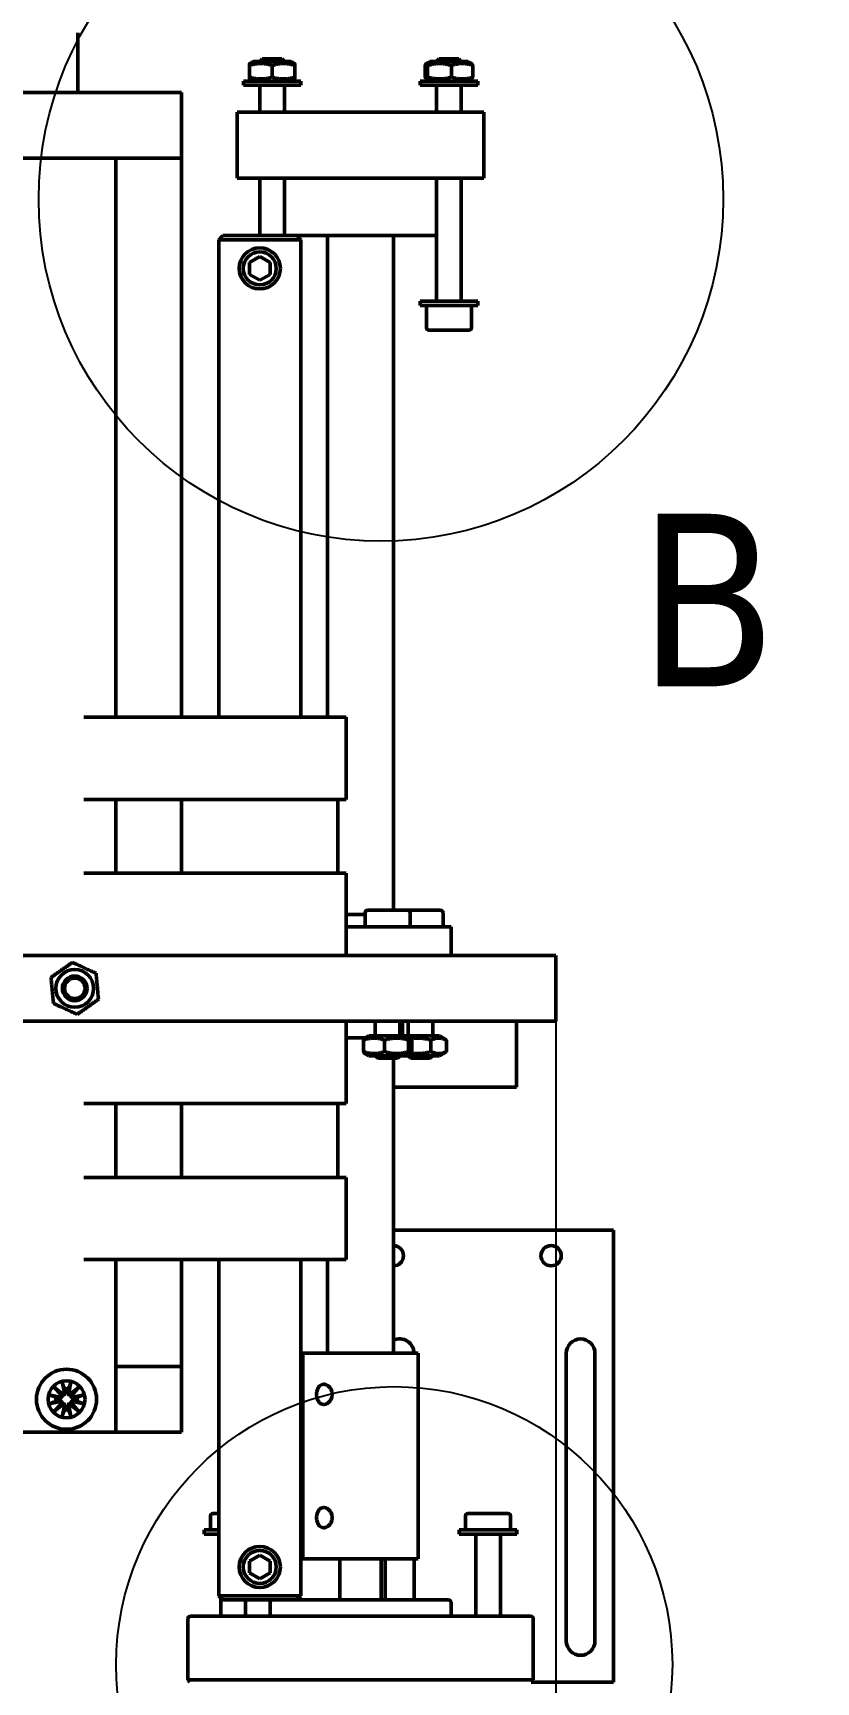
# Model space of a CAD drawing. Header units: millimetres. Extents: x -945 to 1680, y -1981 to 1188.
# Drawn here: x 280.2 to 375.4, y 734.9 to 935.5 of the extents above; entities that cross this region are included whole.
import ezdxf

# ---------------------------------------------------------------- set-up
doc = ezdxf.new("R2010")
doc.units = ezdxf.units.MM
doc.header["$LTSCALE"] = 4
for name, color, linetype, lineweight in [('Detail Boundary (ISO)', 7, 'Continuous', 25), ('Dimension (ISO)', 7, 'Continuous', 25), ('Visible (ISO)', 7, 'Continuous', 50)]:
    doc.layers.add(name, color=color, linetype=linetype, lineweight=lineweight)
doc.styles.add('Label Text (ISO)', font='tahoma.ttf')
doc.styles.add('Note Text (ISO)', font='tahoma.ttf')
doc.dimstyles.new('Default (ISO)', dxfattribs={"dimscale": 4, "dimtxt": 3.5, "dimasz": 2.5, "dimexe": 3.175, "dimexo": 0, "dimgap": 0.762, "dimtad": 1, "dimrnd": 1e-08, "dimzin": 0, "dimtxsty": 'Note Text (ISO)', "dimcen": 0.09, "dimdle": 10, "dimclrd": 256, "dimclre": 256, "dimclrt": 256, "dimazin": 0, "dimtfac": 1.001486, "dimtmove": 0, "dimatfit": 3, "dimfxl": 1, "dimtolj": 1, "dimtzin": 0, "dimlwd": -1, "dimlwe": -1, "dimarcsym": 0})

# ---------------------------------------------------------------- blocks, each defined once
blk = doc.blocks.new('*D7')
at = {"layer": 'Defpoints', "color": 0, "transparency": 16777216}
for p in [(281.01, 968.28), (336.36, 702.38), (409.81, 702.38)]:
    blk.add_point(p, dxfattribs=at)
at = {"layer": 'Dimension (ISO)', "transparency": 16777216}
for p, q in [((281.01, 968.28), (422.51, 968.28)), ((409.81, 958.28), (409.81, 712.38)), ((336.36, 702.38), (422.51, 702.38))]:
    blk.add_line(p, q, dxfattribs=at)
for points in [[(408.15, 958.28), (411.48, 958.28), (409.81, 968.28)], [(408.15, 712.38), (411.48, 712.38), (409.81, 702.38)]]:
    blk.add_solid(points, dxfattribs=at)
at = {"layer": 'Dimension (ISO)', "transparency": 16777216, "insert": (392.18, 817.9), "char_height": 14, "attachment_point": 1, "rotation": 90, "style": 'Note Text (ISO)'}
blk.add_mtext('\\A1;266', dxfattribs=at)
blk = doc.blocks.new('*D8')
at = {"layer": 'Defpoints', "color": 0, "transparency": 16777216}
for p in [(217.78, 840.59), (343.74, 819.28), (343.74, 612.2)]:
    blk.add_point(p, dxfattribs=at)
at = {"layer": 'Dimension (ISO)', "transparency": 16777216}
for p, q in [((217.78, 840.59), (217.78, 599.5)), ((343.74, 819.28), (343.74, 599.5)), ((227.78, 612.2), (333.74, 612.2))]:
    blk.add_line(p, q, dxfattribs=at)
for points in [[(227.78, 613.87), (227.78, 610.54), (217.78, 612.2)], [(333.74, 613.87), (333.74, 610.54), (343.74, 612.2)]]:
    blk.add_solid(points, dxfattribs=at)
at = {"layer": 'Dimension (ISO)', "transparency": 16777216, "insert": (266.37, 629.83), "char_height": 14, "attachment_point": 1, "style": 'Note Text (ISO)'}
blk.add_mtext('\\A1;126', dxfattribs=at)
blk = doc.blocks.new('2dDetail0')
at = {"layer": 'Detail Boundary (ISO)'}
blk.add_circle((80.619, 228.83), 10.404, dxfattribs=at)
at = {"layer": 'Detail Boundary (ISO)', "insert": (88.426, 214.008), "char_height": 5.25, "attachment_point": 7, "style": 'Label Text (ISO)'}
blk.add_mtext('B', dxfattribs=at)
blk = doc.blocks.new('2dDetail1')
at = {"layer": 'Detail Boundary (ISO)'}
blk.add_circle((81.024, 184.254), 8.452, dxfattribs=at)
at = {"layer": 'Detail Boundary (ISO)', "insert": (79.088, 168.083), "char_height": 5.25, "attachment_point": 7, "style": 'Label Text (ISO)'}
blk.add_mtext('C', dxfattribs=at)

msp = doc.modelspace()

# ---------------------------------------------------------------- linework, layer by layer
at = {"layer": 'Visible (ISO)'}
for p, q in [((285.636, 935.533), (285.636, 928.283)), ((306.487, 930.182), (306.487, 931.571)), ((306.943, 932.077), (306.493, 931.817)), ((311.543, 932.077), (306.943, 932.077)), ((308.05, 932.383), (307.743, 932.077)), ((308.05, 932.383), (310.437, 932.383)), ((309.231, 930.182), (309.231, 931.571)), ((310.437, 932.383), (310.743, 932.077)), ((311.543, 932.077), (311.993, 931.817)), ((311.987, 930.182), (311.987, 931.571)), ((311.999, 930.182), (311.999, 931.571)), ((327.858, 930.182), (327.858, 931.571)), ((328.443, 932.077), (327.981, 931.81)), ((328.152, 930.182), (328.152, 931.571)), ((333.043, 932.077), (328.443, 932.077)), ((329.55, 932.383), (329.243, 932.077)), ((329.55, 932.383), (331.937, 932.383)), ((331.037, 930.182), (331.037, 931.571)), ((331.937, 932.383), (332.243, 932.077)), ((333.043, 932.077), (333.505, 931.81)), ((333.628, 930.182), (333.628, 931.571)), ((312.743, 929.677), (305.743, 929.677)), ((305.743, 929.677), (305.743, 929.177)), ((312.743, 929.177), (305.743, 929.177)), ((306.943, 929.677), (306.493, 929.936)), ((307.743, 925.883), (307.743, 929.177)), ((310.743, 925.883), (310.743, 929.177)), ((311.543, 929.677), (311.993, 929.936)), ((312.743, 929.677), (312.743, 929.177)), ((334.243, 929.677), (327.243, 929.677)), ((327.243, 929.677), (327.243, 929.177)), ((334.243, 929.177), (327.243, 929.177)), ((328.443, 929.677), (327.981, 929.943)), ((329.243, 925.883), (329.243, 929.177)), ((332.243, 925.883), (332.243, 929.177)), ((333.043, 929.677), (333.505, 929.943)), ((334.243, 929.677), (334.243, 929.177)), ((243.744, 928.283), (298.244, 928.283)), ((298.244, 920.283), (298.244, 928.283)), ((304.993, 925.883), (334.993, 925.883)), ((304.993, 917.883), (304.993, 925.883)), ((334.993, 917.883), (334.993, 925.883)), ((243.744, 920.283), (298.244, 920.283)), ((290.244, 920.283), (255.244, 920.283)), ((290.244, 852.283), (290.244, 920.283)), ((290.244, 920.283), (290.244, 852.283)), ((290.244, 920.283), (298.244, 920.283)), ((298.244, 920.283), (298.244, 852.283)), ((304.993, 917.883), (334.993, 917.883)), ((307.743, 910.883), (307.743, 917.883)), ((310.743, 910.883), (310.743, 917.883)), ((329.243, 902.883), (329.243, 917.883)), ((332.243, 902.883), (332.243, 917.883)), ((303.244, 910.883), (302.744, 910.383)), ((312.744, 910.383), (302.744, 910.383)), ((302.744, 852.283), (302.744, 910.383)), ((303.244, 910.883), (312.244, 910.883)), ((312.244, 910.883), (312.744, 910.383)), ((329.243, 910.883), (312.244, 910.883)), ((312.744, 852.283), (312.744, 910.383)), ((315.993, 852.283), (315.993, 910.883)), ((323.993, 828.783), (323.993, 910.883)), ((306.494, 907.605), (307.744, 908.327)), ((306.494, 906.162), (306.494, 907.605)), ((307.744, 908.327), (308.994, 907.605)), ((308.994, 907.605), (308.994, 906.162)), ((307.744, 905.44), (306.494, 906.162)), ((308.994, 906.162), (307.744, 905.44)), ((327.243, 902.883), (334.243, 902.883)), ((327.243, 902.383), (327.243, 902.883)), ((327.243, 902.383), (334.243, 902.383)), ((327.993, 899.683), (327.993, 902.383)), ((333.493, 899.683), (333.493, 902.383)), ((334.243, 902.383), (334.243, 902.883)), ((333.193, 899.383), (328.293, 899.383)), ((291.744, 852.283), (286.336, 852.283)), ((291.744, 852.283), (307.744, 852.283)), ((318.244, 852.283), (307.744, 852.283)), ((318.244, 842.283), (318.244, 852.283)), ((286.336, 842.283), (291.744, 842.283)), ((290.244, 833.283), (290.244, 842.283)), ((290.244, 842.283), (290.244, 833.283)), ((307.744, 842.283), (291.744, 842.283)), ((298.244, 842.283), (298.244, 833.283)), ((307.744, 842.283), (318.244, 842.283)), ((317.244, 842.283), (317.244, 833.283)), ((291.744, 833.283), (286.336, 833.283)), ((291.744, 833.283), (307.744, 833.283)), ((318.244, 833.283), (307.744, 833.283)), ((318.244, 823.283), (318.244, 833.283)), ((320.839, 828.783), (325.739, 828.783)), ((325.739, 828.783), (329.733, 828.783)), ((320.539, 828.283), (318.244, 828.283)), ((330.993, 826.783), (318.244, 826.783)), ((320.539, 828.483), (320.539, 826.783)), ((320.539, 826.783), (326.039, 826.783)), ((326.039, 828.483), (326.039, 826.783)), ((326.039, 826.783), (330.033, 826.783)), ((330.033, 828.483), (330.033, 826.783)), ((330.993, 823.283), (330.993, 826.783)), ((343.744, 823.283), (270.244, 823.283)), ((343.744, 823.283), (343.744, 815.283)), ((343.744, 815.283), (270.244, 815.283)), ((318.244, 805.283), (318.244, 815.283)), ((321.789, 815.283), (321.789, 813.49)), ((324.789, 815.283), (324.789, 813.49)), ((325.093, 813.49), (325.093, 815.283)), ((325.783, 815.283), (325.783, 813.49)), ((328.783, 815.283), (328.783, 813.49)), ((338.971, 807.283), (338.971, 815.283)), ((320.631, 813.283), (318.244, 813.283)), ((320.369, 812.985), (320.369, 811.595)), ((320.989, 813.49), (320.519, 813.219)), ((325.589, 813.49), (320.989, 813.49)), ((322.909, 812.985), (322.909, 811.595)), ((325.589, 813.49), (326.059, 813.219)), ((329.583, 813.49), (325.589, 813.49)), ((325.829, 812.985), (325.829, 811.595)), ((326.209, 812.985), (326.209, 811.595)), ((328.531, 812.985), (328.531, 811.595)), ((329.583, 813.49), (330.274, 813.091)), ((330.436, 812.985), (330.436, 811.595)), ((320.989, 811.09), (320.519, 811.361)), ((320.989, 811.09), (325.589, 811.09)), ((322.095, 810.783), (321.789, 811.09)), ((324.482, 810.783), (322.095, 810.783)), ((323.993, 774.883), (323.993, 810.783)), ((324.482, 810.783), (324.789, 811.09)), ((325.589, 811.09), (326.059, 811.361)), ((325.589, 811.09), (329.583, 811.09)), ((326.09, 810.783), (325.783, 811.09)), ((328.476, 810.783), (326.09, 810.783)), ((328.476, 810.783), (328.783, 811.09)), ((329.583, 811.09), (330.274, 811.489)), ((323.993, 807.283), (338.971, 807.283)), ((286.336, 805.283), (291.744, 805.283)), ((290.244, 796.283), (290.244, 805.283)), ((290.244, 805.283), (290.244, 796.283)), ((307.744, 805.283), (291.744, 805.283)), ((298.244, 805.283), (298.244, 796.283)), ((307.744, 805.283), (318.244, 805.283)), ((317.244, 805.283), (317.244, 796.283)), ((291.744, 796.283), (286.336, 796.283)), ((291.744, 796.283), (307.744, 796.283)), ((318.244, 796.283), (307.744, 796.283)), ((318.244, 786.283), (318.244, 796.283)), ((323.993, 789.883), (350.748, 789.883)), ((350.748, 789.883), (350.748, 734.883)), ((286.336, 786.283), (291.744, 786.283)), ((290.244, 765.283), (290.244, 786.283)), ((290.244, 786.283), (290.244, 773.283)), ((307.744, 786.283), (291.744, 786.283)), ((298.244, 786.283), (298.244, 773.283)), ((302.744, 745.383), (302.744, 786.283)), ((307.744, 786.283), (318.244, 786.283)), ((312.744, 745.383), (312.744, 786.283)), ((315.993, 774.883), (315.993, 786.283)), ((326.993, 774.883), (312.993, 774.883)), ((312.993, 749.883), (312.993, 774.883)), ((326.993, 749.883), (326.993, 774.883)), ((344.998, 739.883), (344.998, 774.883)), ((348.498, 774.883), (348.498, 739.883)), ((290.244, 773.283), (298.244, 773.283)), ((298.244, 773.283), (298.244, 765.283)), ((282.795, 770.733), (283.742, 769.954)), ((282.795, 770.733), (283.569, 769.959)), ((283.573, 769.786), (282.795, 770.733)), ((283.703, 771.392), (283.942, 770.263)), ((284.786, 771.392), (284.547, 770.263)), ((284.747, 769.954), (285.694, 770.733)), ((285.694, 770.733), (284.915, 769.786)), ((285.694, 770.733), (284.92, 769.959)), ((282.135, 769.825), (283.265, 769.586)), ((282.135, 768.742), (283.265, 768.981)), ((282.795, 767.834), (283.573, 768.781)), ((283.742, 768.612), (282.795, 767.834)), ((282.795, 767.834), (283.569, 768.608)), ((283.569, 769.959), (283.735, 769.792)), ((283.569, 768.608), (283.735, 768.774)), ((285.694, 767.834), (284.747, 768.612)), ((284.92, 769.959), (284.753, 769.792)), ((284.92, 768.608), (284.753, 768.774)), ((284.915, 768.781), (285.694, 767.834)), ((285.694, 767.834), (284.92, 768.608)), ((286.354, 769.825), (285.224, 769.586)), ((286.354, 768.742), (285.224, 768.981)), ((283.703, 767.174), (283.942, 768.304)), ((284.786, 767.174), (284.547, 768.304)), ((255.244, 765.283), (290.244, 765.283)), ((298.244, 765.283), (290.244, 765.283)), ((301.743, 755.083), (301.743, 753.383)), ((302.043, 755.383), (302.744, 755.383)), ((332.743, 755.083), (332.743, 753.383)), ((333.043, 755.383), (337.943, 755.383)), ((338.243, 755.083), (338.243, 753.383)), ((300.993, 753.383), (302.744, 753.383)), ((300.993, 752.883), (300.993, 753.383)), ((300.993, 752.883), (302.744, 752.883)), ((331.993, 753.383), (338.993, 753.383)), ((331.993, 752.883), (331.993, 753.383)), ((331.993, 752.883), (338.993, 752.883)), ((333.993, 752.883), (333.993, 742.883)), ((336.993, 752.883), (336.993, 742.883)), ((338.993, 752.883), (338.993, 753.383)), ((306.494, 749.605), (307.744, 750.327)), ((306.494, 748.162), (306.494, 749.605)), ((307.744, 750.327), (308.994, 749.605)), ((308.994, 749.605), (308.994, 748.162)), ((326.993, 749.883), (312.993, 749.883)), ((317.493, 749.883), (317.493, 744.883)), ((322.493, 749.883), (322.493, 744.883)), ((322.998, 744.883), (322.998, 749.883)), ((326.498, 749.883), (326.498, 744.883)), ((307.744, 747.44), (306.494, 748.162)), ((308.994, 748.162), (307.744, 747.44)), ((302.744, 745.383), (312.744, 745.383)), ((303.244, 744.883), (302.744, 745.383)), ((302.993, 745.134), (302.993, 742.883)), ((312.244, 744.883), (303.244, 744.883)), ((305.993, 744.883), (305.993, 742.883)), ((308.993, 744.583), (308.993, 742.883)), ((312.244, 744.883), (312.744, 745.383)), ((330.693, 744.883), (312.244, 744.883)), ((330.993, 744.583), (330.993, 742.883)), ((298.993, 735.133), (298.993, 742.583)), ((299.791, 742.883), (299.293, 742.883)), ((299.791, 742.883), (302.42, 742.883)), ((303.622, 742.883), (302.42, 742.883)), ((303.622, 742.883), (336.365, 742.883)), ((337.567, 742.883), (336.365, 742.883)), ((337.567, 742.883), (340.195, 742.883)), ((340.693, 742.883), (340.195, 742.883)), ((340.993, 742.583), (340.993, 735.133)), ((299.243, 734.883), (298.993, 735.133)), ((298.993, 735.133), (299.579, 735.133)), ((302.207, 735.133), (299.579, 735.133)), ((302.207, 735.133), (303.622, 735.133)), ((336.365, 735.133), (303.622, 735.133)), ((336.365, 735.133), (337.779, 735.133)), ((340.407, 735.133), (337.779, 735.133)), ((340.407, 735.133), (340.993, 735.133)), ((340.743, 734.883), (340.993, 735.133)), ((350.748, 734.883), (340.743, 734.883))]:
    msp.add_line(p, q, dxfattribs=at)
for centre, radius in [((307.744, 906.883), 2.5), ((307.744, 906.883), 2.009), ((285.244, 819.283), 2.3), ((285.244, 819.283), 1.5), ((285.244, 819.283), 1.5), ((285.244, 819.283), 1.25), ((343.161, 786.756), 1.23), ((284.244, 769.283), 3.65), ((284.244, 769.283), 2.25), ((307.744, 748.883), 2.5), ((307.744, 748.883), 2.009)]:
    msp.add_circle(centre, radius, dxfattribs=at)
for centre, radius, start, end in [((328.293, 899.683), 0.3, 180, 270), ((333.193, 899.683), 0.3, 270, 0), ((320.839, 828.483), 0.3, 90, 180), ((325.739, 828.483), 0.3, 0, 90), ((329.733, 828.483), 0.3, 0, 90), ((323.986, 786.756), 1.23, 270.35463, 89.64537), ((324.748, 774.883), 1.75, 0, 115.55427), ((346.748, 774.883), 1.75, 0, 180), ((284.244, 769.283), 1.297, 79.77073, 100.22927), ((284.244, 769.283), 1.297, 169.77073, 190.22927), ((283.319, 769.841), 0.26, 258.06647, 347.8988), ((283.319, 768.726), 0.26, 12.1012, 101.93353), ((283.687, 770.209), 0.26, 282.1012, 11.93353), ((283.687, 768.358), 0.26, 348.06647, 77.8988), ((284.802, 770.209), 0.26, 168.06647, 257.8988), ((284.802, 768.358), 0.26, 102.1012, 191.93353), ((285.17, 769.841), 0.26, 192.1012, 281.93353), ((285.17, 768.726), 0.26, 78.06647, 167.8988), ((284.244, 769.283), 1.297, 349.77073, 10.22927), ((284.244, 769.283), 1.297, 259.77073, 280.22927), ((302.043, 755.083), 0.3, 90, 180), ((333.043, 755.083), 0.3, 90, 180), ((337.943, 755.083), 0.3, 0, 90), ((309.293, 744.583), 0.3, 90, 180), ((330.693, 744.583), 0.3, 0, 90), ((299.293, 742.583), 0.3, 90, 180), ((340.693, 742.583), 0.3, 0, 90), ((346.748, 739.883), 1.75, 180, 0)]:
    msp.add_arc(centre, radius, start, end, dxfattribs=at)
for centre, major_axis, start_param, end_param in [((283.664, 770.181), (0.153, 0.186), 3.4273234, 4.1661385), ((283.347, 769.864), (0.186, 0.153), 5.2586395, 5.9974545), ((283.347, 768.703), (-0.186, 0.153), 3.4273234, 4.1661385), ((283.664, 768.386), (-0.153, 0.186), 5.2586395, 5.9974545), ((284.825, 770.181), (0.153, -0.186), 5.2586395, 5.9974545), ((284.825, 768.386), (-0.153, -0.186), 3.4273234, 4.1661385), ((285.142, 769.864), (0.186, -0.153), 3.4273234, 4.1661385), ((285.142, 768.703), (-0.186, -0.153), 5.2586395, 5.9974545)]:
    msp.add_ellipse(centre, major_axis=major_axis, ratio=0.9884519, start_param=start_param, end_param=end_param, dxfattribs=at)
for points, weights in [([(306.487, 931.571), (306.49, 931.815), (306.493, 931.817)], [1, 1.0767933508, 1.0773462594]), ([(309.231, 931.571), (307.859, 932.029), (306.487, 931.571)], [1, 1.15470053838, 1]), ([(311.987, 931.571), (310.609, 932.029), (309.231, 931.571)], [1, 1.15470053838, 1]), ([(311.999, 931.571), (311.993, 932.029), (311.987, 931.571)], [1, 1.15470053838, 1]), ([(328.152, 931.571), (328.005, 932.029), (327.858, 931.571)], [1, 1.15470053838, 1]), ([(331.037, 931.571), (329.595, 932.029), (328.152, 931.571)], [1, 1.15470053838, 1]), ([(333.628, 931.571), (332.333, 932.029), (331.037, 931.571)], [1, 1.15470053838, 1]), ([(333.505, 931.81), (333.562, 931.777), (333.628, 931.571)], [1.07503088514, 1.06395605473, 1]), ([(306.487, 930.182), (307.859, 929.724), (309.231, 930.182)], [1, 1.15470053838, 1]), ([(306.493, 929.936), (306.49, 929.938), (306.487, 930.182)], [1.0773462594, 1.0767933508, 1]), ([(309.231, 930.182), (310.609, 929.724), (311.987, 930.182)], [1, 1.15470053838, 1]), ([(311.987, 930.182), (311.993, 929.724), (311.999, 930.182)], [1, 1.15470053838, 1]), ([(327.858, 930.182), (328.005, 929.724), (328.152, 930.182)], [1, 1.15470053838, 1]), ([(328.152, 930.182), (329.595, 929.724), (331.037, 930.182)], [1, 1.15470053838, 1]), ([(331.037, 930.182), (332.333, 929.724), (333.628, 930.182)], [1, 1.15470053838, 1]), ([(333.628, 930.182), (333.562, 929.976), (333.505, 929.943)], [1, 1.06395605473, 1.07503088514]), ([(282.359, 820.61), (283.655, 821.527), (284.95, 822.445)], [1, 1.15470053838, 1]), ([(284.95, 822.445), (286.393, 821.782), (287.836, 821.119)], [1, 1.15470053838, 1]), ([(287.836, 821.119), (287.983, 819.538), (288.13, 817.957)], [1, 1.15470053838, 1]), ([(282.653, 817.448), (282.506, 819.029), (282.359, 820.61)], [1, 1.15470053838, 1]), ([(285.538, 816.122), (284.096, 816.785), (282.653, 817.448)], [1, 1.15470053838, 1]), ([(288.13, 817.957), (286.834, 817.039), (285.538, 816.122)], [1, 1.15470053838, 1]), ([(322.909, 812.985), (321.639, 813.443), (320.369, 812.985)], [1, 1.15470053838, 1]), ([(320.369, 812.985), (320.449, 813.178), (320.519, 813.219)], [1, 1.0600415338, 1.07347707878]), ([(325.829, 812.985), (324.369, 813.443), (322.909, 812.985)], [1, 1.15470053838, 1]), ([(326.209, 812.985), (326.019, 813.443), (325.829, 812.985)], [1, 1.15470053838, 1]), ([(328.531, 812.985), (327.265, 813.353), (326.119, 813.158)], [1, 1.12050262116, 1.05327633253]), ([(330.436, 812.985), (329.483, 813.443), (328.531, 812.985)], [1, 1.15470053838, 1]), ([(330.274, 813.091), (330.352, 813.046), (330.436, 812.985)], [1.0322064945, 1.01825811129, 1]), ([(320.519, 811.361), (320.449, 811.402), (320.369, 811.595)], [1.07347707878, 1.0600415338, 1]), ([(320.369, 811.595), (321.639, 811.137), (322.909, 811.595)], [1, 1.15470053838, 1]), ([(322.909, 811.595), (324.369, 811.137), (325.829, 811.595)], [1, 1.15470053838, 1]), ([(325.829, 811.595), (326.019, 811.137), (326.209, 811.595)], [1, 1.15470053838, 1]), ([(326.119, 811.422), (327.265, 811.228), (328.531, 811.595)], [1.05327633268, 1.12050262103, 1]), ([(328.531, 811.595), (329.483, 811.137), (330.436, 811.595)], [1, 1.15470053838, 1]), ([(330.436, 811.595), (330.352, 811.534), (330.274, 811.489)], [1, 1.01825811154, 1.03220649488]), ([(283.751, 771.214), (283.91, 770.82), (284.014, 770.56)], [1.00292654222, 1.02395882036, 1]), ([(284.014, 770.56), (284.053, 770.41), (284.084, 770.293)], [1, 1.12336464918, 1.24422028802]), ([(284.405, 770.293), (284.436, 770.41), (284.475, 770.56)], [1.24422028802, 1.12336464918, 1]), ([(284.475, 770.56), (284.579, 770.82), (284.738, 771.214)], [1, 1.02395882035, 1.00292654222]), ([(282.968, 769.514), (282.708, 769.618), (282.313, 769.777)], [1, 1.02395882036, 1.00292654222]), ([(282.313, 768.79), (282.708, 768.949), (282.968, 769.053)], [1.00292654222, 1.02395882036, 1]), ([(283.235, 769.444), (283.117, 769.475), (282.968, 769.514)], [1.24422028802, 1.12336464918, 1]), ([(282.968, 769.053), (283.117, 769.092), (283.235, 769.122)], [1, 1.12336464918, 1.24422028802]), ([(285.521, 769.514), (285.371, 769.475), (285.254, 769.444)], [1, 1.12336464918, 1.24422028802]), ([(285.254, 769.122), (285.371, 769.092), (285.521, 769.053)], [1.24422028802, 1.12336464918, 1]), ([(286.175, 769.777), (285.781, 769.618), (285.521, 769.514)], [1.00292654222, 1.02395882036, 1]), ([(285.521, 769.053), (285.781, 768.949), (286.175, 768.79)], [1, 1.02395882036, 1.00292654222]), ([(284.014, 768.007), (283.91, 767.747), (283.751, 767.352)], [1, 1.02395882035, 1.00292654222]), ([(284.084, 768.274), (284.053, 768.156), (284.014, 768.007)], [1.24422028802, 1.12336464918, 1]), ([(284.475, 768.007), (284.436, 768.156), (284.405, 768.274)], [1, 1.12336464918, 1.24422028802]), ([(284.738, 767.352), (284.579, 767.747), (284.475, 768.007)], [1.00292654222, 1.02395882036, 1])]:
    msp.add_rational_spline(points, weights, degree=2, dxfattribs=at)
for points, knots in [([(283.751, 771.214), (283.747, 771.224), (283.743, 771.237), (283.733, 771.268), (283.726, 771.293), (283.715, 771.338), (283.708, 771.368), (283.703, 771.392)], [0.070197495, 0.070197495, 0.070197495, 0.070197495, 0.076445915, 0.076445915, 0.084067224, 0.084067224, 0.091692132, 0.091692132, 0.091692132, 0.091692132]), ([(284.786, 771.392), (284.781, 771.368), (284.774, 771.338), (284.762, 771.293), (284.756, 771.268), (284.746, 771.237), (284.742, 771.224), (284.738, 771.214)], [0.030610084, 0.030610084, 0.030610084, 0.030610084, 0.038234992, 0.038234992, 0.045856301, 0.045856301, 0.052104721, 0.052104721, 0.052104721, 0.052104721]), ([(316.535, 769.883), (316.535, 769.729), (316.508, 769.564), (316.398, 769.261), (316.316, 769.123), (316.131, 768.905), (316.015, 768.81), (315.769, 768.685), (315.639, 768.654), (315.401, 768.654), (315.278, 768.685), (315.058, 768.81), (314.961, 768.905), (314.811, 769.123), (314.747, 769.261), (314.664, 769.564), (314.644, 769.729), (314.644, 770.038), (314.664, 770.203), (314.747, 770.506), (314.811, 770.644), (314.961, 770.862), (315.058, 770.956), (315.278, 771.082), (315.401, 771.113), (315.639, 771.113), (315.769, 771.082), (316.015, 770.956), (316.131, 770.862), (316.316, 770.644), (316.398, 770.506), (316.508, 770.203), (316.535, 770.038), (316.535, 769.883)], [0, 0, 0, 0, 0.04641804, 0.04641804, 0.09283609, 0.09283609, 0.13925259, 0.13925259, 0.1856691, 0.1856691, 0.23208561, 0.23208561, 0.27850212, 0.27850212, 0.32492016, 0.32492016, 0.37133821, 0.37133821, 0.41775625, 0.41775625, 0.46417429, 0.46417429, 0.5105908, 0.5105908, 0.55700731, 0.55700731, 0.60342382, 0.60342382, 0.64984033, 0.64984033, 0.69625837, 0.69625837, 0.74267641, 0.74267641, 0.74267641, 0.74267641]), ([(282.135, 769.825), (282.16, 769.819), (282.189, 769.813), (282.235, 769.801), (282.259, 769.795), (282.291, 769.785), (282.304, 769.781), (282.313, 769.777)], [0.030610084, 0.030610084, 0.030610084, 0.030610084, 0.038234992, 0.038234992, 0.045856301, 0.045856301, 0.052104721, 0.052104721, 0.052104721, 0.052104721]), ([(282.313, 768.79), (282.304, 768.786), (282.291, 768.781), (282.259, 768.772), (282.235, 768.765), (282.189, 768.754), (282.16, 768.747), (282.135, 768.742)], [0.070197495, 0.070197495, 0.070197495, 0.070197495, 0.076445915, 0.076445915, 0.084067224, 0.084067224, 0.091692132, 0.091692132, 0.091692132, 0.091692132]), ([(283.735, 769.792), (283.734, 769.772), (283.73, 769.75), (283.715, 769.692), (283.7, 769.655), (283.661, 769.591), (283.636, 769.56), (283.578, 769.508), (283.546, 769.487), (283.479, 769.454), (283.438, 769.441), (283.355, 769.429), (283.312, 769.43), (283.274, 769.436), (283.261, 769.438), (283.248, 769.441), (283.235, 769.444)], [-0.065902905, -0.065902905, -0.065902905, -0.065902905, -0.059661701, -0.059661701, -0.048484722, -0.048484722, -0.037307743, -0.037307743, -0.026130763, -0.026130763, -0.013065382, -0.013065382, 0, 0, 0, 0.004492932, 0.004492932, 0.004492932, 0.004492932]), ([(283.235, 769.122), (283.248, 769.126), (283.261, 769.129), (283.312, 769.137), (283.355, 769.137), (283.438, 769.125), (283.479, 769.113), (283.546, 769.08), (283.578, 769.059), (283.636, 769.007), (283.661, 768.976), (283.7, 768.912), (283.715, 768.875), (283.73, 768.816), (283.734, 768.795), (283.735, 768.774)], [0.157936927, 0.157936927, 0.157936927, 0.157936927, 0.162429859, 0.162429859, 0.175495241, 0.175495241, 0.188560623, 0.188560623, 0.199737602, 0.199737602, 0.210914581, 0.210914581, 0.222091561, 0.222091561, 0.228332764, 0.228332764, 0.228332764, 0.228332764]), ([(284.084, 770.293), (284.087, 770.279), (284.09, 770.266), (284.098, 770.215), (284.099, 770.173), (284.086, 770.09), (284.074, 770.049), (284.041, 769.982), (284.02, 769.949), (283.968, 769.892), (283.937, 769.866), (283.873, 769.828), (283.836, 769.812), (283.777, 769.798), (283.756, 769.794), (283.735, 769.792)], [0.157936927, 0.157936927, 0.157936927, 0.157936927, 0.162429859, 0.162429859, 0.175495241, 0.175495241, 0.188560623, 0.188560623, 0.199737602, 0.199737602, 0.210914581, 0.210914581, 0.222091561, 0.222091561, 0.228332764, 0.228332764, 0.228332764, 0.228332764]), ([(283.735, 768.774), (283.756, 768.773), (283.777, 768.769), (283.836, 768.754), (283.873, 768.739), (283.937, 768.7), (283.968, 768.675), (284.02, 768.617), (284.041, 768.585), (284.074, 768.518), (284.086, 768.477), (284.099, 768.393), (284.098, 768.351), (284.092, 768.313), (284.09, 768.3), (284.087, 768.287), (284.084, 768.274)], [-0.065902905, -0.065902905, -0.065902905, -0.065902905, -0.059661701, -0.059661701, -0.048484722, -0.048484722, -0.037307743, -0.037307743, -0.026130763, -0.026130763, -0.013065382, -0.013065382, 0, 0, 0, 0.004492932, 0.004492932, 0.004492932, 0.004492932]), ([(284.753, 769.792), (284.733, 769.794), (284.711, 769.798), (284.653, 769.812), (284.616, 769.828), (284.552, 769.866), (284.521, 769.892), (284.469, 769.949), (284.448, 769.982), (284.415, 770.049), (284.402, 770.09), (284.39, 770.173), (284.391, 770.215), (284.397, 770.253), (284.399, 770.266), (284.402, 770.279), (284.405, 770.293)], [-0.065902905, -0.065902905, -0.065902905, -0.065902905, -0.059661701, -0.059661701, -0.048484722, -0.048484722, -0.037307743, -0.037307743, -0.026130763, -0.026130763, -0.013065382, -0.013065382, 0, 0, 0, 0.004492932, 0.004492932, 0.004492932, 0.004492932]), ([(284.405, 768.274), (284.402, 768.287), (284.399, 768.3), (284.391, 768.351), (284.39, 768.393), (284.402, 768.477), (284.415, 768.518), (284.448, 768.585), (284.469, 768.617), (284.521, 768.675), (284.552, 768.7), (284.616, 768.739), (284.653, 768.754), (284.711, 768.769), (284.733, 768.773), (284.753, 768.774)], [0.157936927, 0.157936927, 0.157936927, 0.157936927, 0.162429859, 0.162429859, 0.175495241, 0.175495241, 0.188560623, 0.188560623, 0.199737602, 0.199737602, 0.210914581, 0.210914581, 0.222091561, 0.222091561, 0.228332764, 0.228332764, 0.228332764, 0.228332764]), ([(285.254, 769.444), (285.241, 769.441), (285.227, 769.438), (285.176, 769.43), (285.134, 769.429), (285.051, 769.441), (285.01, 769.454), (284.943, 769.487), (284.91, 769.508), (284.853, 769.56), (284.827, 769.591), (284.789, 769.655), (284.773, 769.692), (284.759, 769.75), (284.755, 769.772), (284.753, 769.792)], [0.157936927, 0.157936927, 0.157936927, 0.157936927, 0.162429859, 0.162429859, 0.175495241, 0.175495241, 0.188560623, 0.188560623, 0.199737602, 0.199737602, 0.210914581, 0.210914581, 0.222091561, 0.222091561, 0.228332764, 0.228332764, 0.228332764, 0.228332764]), ([(284.753, 768.774), (284.755, 768.795), (284.759, 768.816), (284.773, 768.875), (284.789, 768.912), (284.827, 768.976), (284.853, 769.007), (284.91, 769.059), (284.943, 769.08), (285.01, 769.113), (285.051, 769.125), (285.134, 769.137), (285.176, 769.137), (285.214, 769.131), (285.227, 769.129), (285.241, 769.126), (285.254, 769.122)], [-0.065902905, -0.065902905, -0.065902905, -0.065902905, -0.059661701, -0.059661701, -0.048484722, -0.048484722, -0.037307743, -0.037307743, -0.026130763, -0.026130763, -0.013065382, -0.013065382, 0, 0, 0, 0.004492932, 0.004492932, 0.004492932, 0.004492932]), ([(286.175, 769.777), (286.185, 769.781), (286.198, 769.785), (286.229, 769.795), (286.254, 769.801), (286.299, 769.813), (286.329, 769.819), (286.354, 769.825)], [0.070197495, 0.070197495, 0.070197495, 0.070197495, 0.076445915, 0.076445915, 0.084067224, 0.084067224, 0.091692132, 0.091692132, 0.091692132, 0.091692132]), ([(286.354, 768.742), (286.329, 768.747), (286.299, 768.754), (286.254, 768.765), (286.229, 768.772), (286.198, 768.781), (286.185, 768.786), (286.175, 768.79)], [0.030610084, 0.030610084, 0.030610084, 0.030610084, 0.038234992, 0.038234992, 0.045856301, 0.045856301, 0.052104721, 0.052104721, 0.052104721, 0.052104721]), ([(283.703, 767.174), (283.708, 767.199), (283.715, 767.228), (283.726, 767.274), (283.733, 767.298), (283.743, 767.33), (283.747, 767.343), (283.751, 767.352)], [0.030610084, 0.030610084, 0.030610084, 0.030610084, 0.038234992, 0.038234992, 0.045856301, 0.045856301, 0.052104721, 0.052104721, 0.052104721, 0.052104721]), ([(284.738, 767.352), (284.742, 767.343), (284.746, 767.33), (284.756, 767.298), (284.762, 767.274), (284.774, 767.228), (284.781, 767.199), (284.786, 767.174)], [0.070197495, 0.070197495, 0.070197495, 0.070197495, 0.076445915, 0.076445915, 0.084067224, 0.084067224, 0.091692132, 0.091692132, 0.091692132, 0.091692132]), ([(316.535, 754.883), (316.535, 754.729), (316.508, 754.564), (316.398, 754.261), (316.316, 754.123), (316.131, 753.905), (316.015, 753.81), (315.769, 753.685), (315.639, 753.654), (315.401, 753.654), (315.278, 753.685), (315.058, 753.81), (314.961, 753.905), (314.811, 754.123), (314.747, 754.261), (314.664, 754.564), (314.644, 754.729), (314.644, 755.038), (314.664, 755.203), (314.747, 755.506), (314.811, 755.644), (314.961, 755.862), (315.058, 755.956), (315.278, 756.082), (315.401, 756.113), (315.639, 756.113), (315.769, 756.082), (316.015, 755.956), (316.131, 755.862), (316.316, 755.644), (316.398, 755.506), (316.508, 755.203), (316.535, 755.038), (316.535, 754.883)], [0, 0, 0, 0, 0.04641804, 0.04641804, 0.09283609, 0.09283609, 0.13925259, 0.13925259, 0.1856691, 0.1856691, 0.23208561, 0.23208561, 0.27850212, 0.27850212, 0.32492016, 0.32492016, 0.37133821, 0.37133821, 0.41775625, 0.41775625, 0.46417429, 0.46417429, 0.5105908, 0.5105908, 0.55700731, 0.55700731, 0.60342382, 0.60342382, 0.64984033, 0.64984033, 0.69625837, 0.69625837, 0.74267641, 0.74267641, 0.74267641, 0.74267641])]:
    msp.add_open_spline(points, degree=3, knots=knots, dxfattribs=at)

# ---------------------------------------------------------------- block references
at = {"layer": 'Detail Boundary (ISO)', "xscale": 4, "yscale": 4, "zscale": 4}
for name in ['2dDetail0', '2dDetail1']:
    msp.add_blockref(name, (0, 0), dxfattribs=at)

# ---------------------------------------------------------------- dimensions: what is measured, and where the dimension line sits
at = {"layer": 'Dimension (ISO)'}
for base, p1, p2, angle, picture, middle in [((409.813, 702.383), (281.007, 968.283), (336.365, 702.383), 90, '*D7', (409.813, 832.842)), ((343.744, 612.203), (217.775, 840.589), (343.744, 819.283), 180, '*D8', (280.76, 612.203))]:
    dim = msp.add_linear_dim(base=base, p1=p1, p2=p2, angle=angle, dimstyle='Default (ISO)', override={"dimgap": 0.762, "dimdec": 0, "dimtol": 0, "dimlim": 0, "dimtp": 0, "dimtm": 0, "dimtdec": 2, "dimtofl": 0, "dimatfit": 1}, dxfattribs=at)
    dim.commit()
    dim.dimension.update_dxf_attribs({"geometry": picture, "text_midpoint": middle, "dimtype": 160})

doc.saveas('drawing.dxf')
